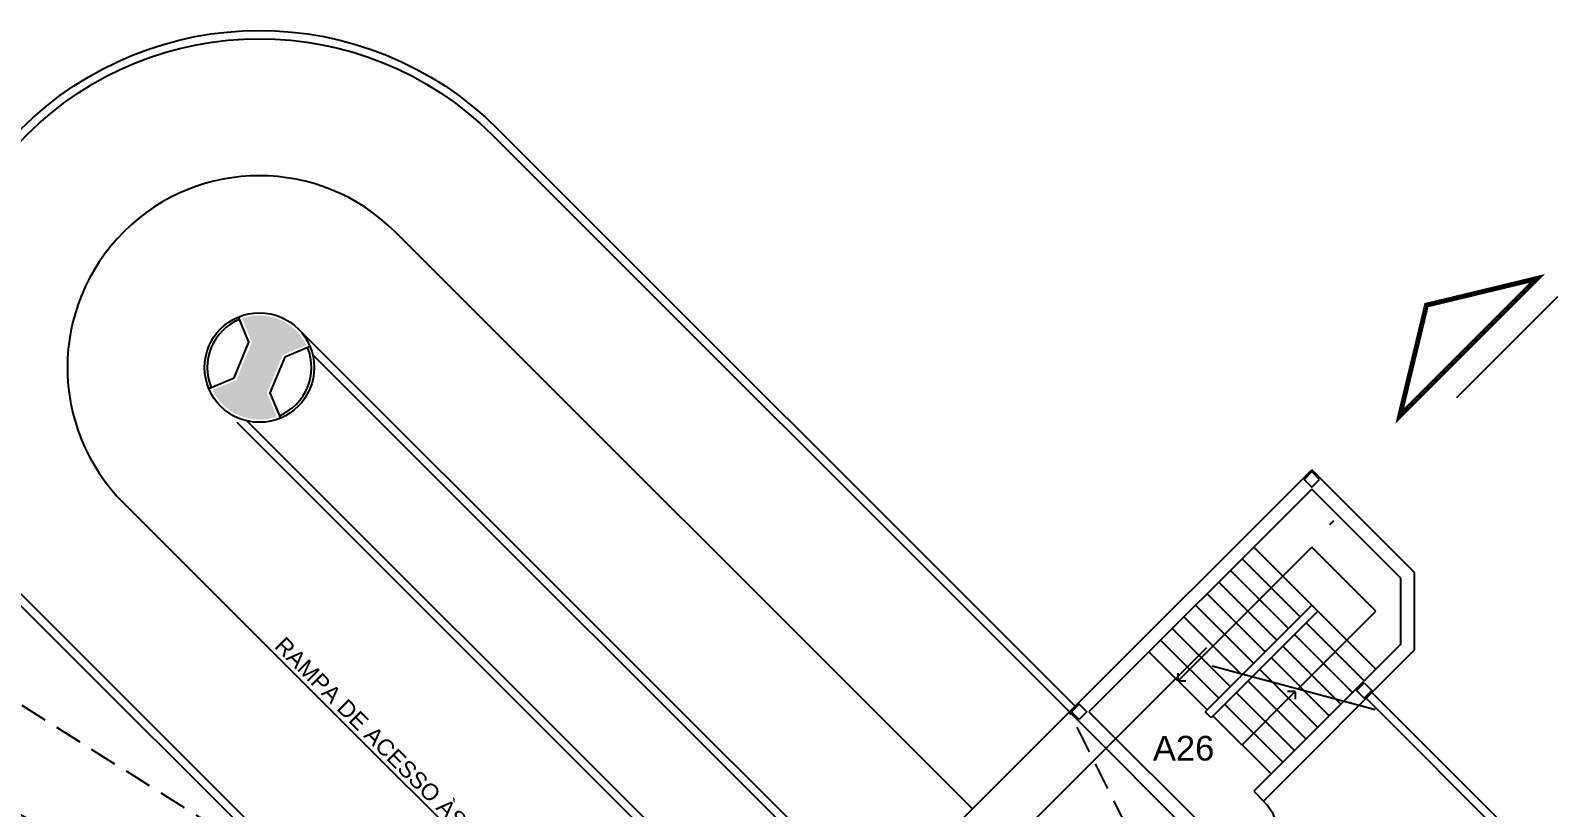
# Model space of a CAD drawing. Extents: x 964 to 1225, y -27 to 210.
# Drawn here: x 1108.24 to 1136.05, y 180.6 to 194.77 of the extents above; entities that cross this region are included whole.
import ezdxf

# ---------------------------------------------------------------- set-up
doc = ezdxf.new("R2010")
doc.units = 0
doc.header["$LTSCALE"] = 2
doc.linetypes.add('DASHDOT2', pattern=[12.7, 6.35, -3.175, 0, -3.175])
doc.linetypes.add('HIDDEN', pattern=[0.375, 0.25, -0.125])
for name, color, linetype in [('06', 6, 'CONTINUOUS'), ('DIVISÓRIAS-ARY', 2, 'CONTINUOUS'), ('HACHURAS-ARY', 9, 'CONTINUOUS'), ('INDIC-CORTE-TBS', 4, 'DASHDOT2'), ('INDICAÇÕES-ARY', 2, 'CONTINUOUS'), ('PAREDE-ALTA-ARY', 1, 'CONTINUOUS'), ('PAREDE-BAIXA-ARY', 2, 'CONTINUOUS'), ('PILAR-RED-ARY', 5, 'CONTINUOUS'), ('PILARES-SECUND-ARY', 5, 'CONTINUOUS'), ('RAMPA-ARY', 2, 'CONTINUOUS'), ('RAMPA-INT-ARY', 7, 'CONTINUOUS'), ('RAMPA-PROJ-ARY', 7, 'HIDDEN'), ('TEXTO-PB-COR-ARY', 12, 'CONTINUOUS')]:
    doc.layers.add(name, color=color, linetype=linetype)
doc.styles.add('ARIAL', font='arial.ttf', dxfattribs={"height": 0.5})

msp = doc.modelspace()

# ---------------------------------------------------------------- hatches: boundary and pattern name
at = {"layer": 'HACHURAS-ARY', "ltscale": 0.5}
msp.add_hatch(color=256, dxfattribs=at).paths.add_polyline_path([(1112.838, 188.854), (1113.271, 189.033, 0.383694), (1112.097, 189.52), (1112.277, 189.086), (1111.99, 188.395), (1111.557, 188.215, 0.383694), (1112.731, 187.729), (1112.551, 188.162)])

# ---------------------------------------------------------------- linework, layer by layer
at = {"layer": '06', "ltscale": 0.5}
for p, q in [((1129.163, 182.906), (1129.163, 183.046)), ((1129.163, 182.906), (1129.303, 182.906)), ((1131.301, 182.71), (1131.161, 182.71)), ((1131.301, 182.71), (1131.301, 182.57))]:
    msp.add_line(p, q, dxfattribs=at)
at = {"layer": 'DIVISÓRIAS-ARY', "color": 7, "ltscale": 0.5}
msp.add_arc((1130.012, 180.007), 1, 316.7191, 45, dxfattribs=at)
at = {"layer": 'INDIC-CORTE-TBS', "ltscale": 0.5}
msp.add_line((1034.687, 88.518), (1136.087, 189.917), dxfattribs=at)
at = {"layer": 'INDIC-CORTE-TBS', "linetype": 'Continuous', "ltscale": 0.5, "const_width": 0.0899}
msp.add_lwpolyline([(1133.206, 187.744), (1133.693, 189.762), (1135.711, 190.249)], close=True, dxfattribs=at)
at = {"layer": 'INDICAÇÕES-ARY', "ltscale": 0.5}
for p, q in [((1129.163, 182.906), (1131.603, 185.345)), ((1132.769, 184.179), (1131.603, 185.345)), ((1131.347, 182.756), (1132.769, 184.179)), ((1131.301, 182.71), (1130.33, 181.739))]:
    msp.add_line(p, q, dxfattribs=at)
at = {"layer": 'INDICAÇÕES-ARY'}
msp.add_line((1132.757, 182.378), (1129.785, 183.174), dxfattribs=at)
at = {"layer": 'PAREDE-ALTA-ARY'}
for p, q in [((1127.183, 182.34), (1131.603, 186.76)), ((1133.477, 184.886), (1131.603, 186.76)), ((1131.603, 186.406), (1127.537, 182.34)), ((1133.227, 184.782), (1131.603, 186.406)), ((1133.227, 183.575), (1133.227, 184.782)), ((1133.477, 183.471), (1133.477, 184.886)), ((1131.603, 184.285), (1129.658, 182.34)), ((1131.709, 184.179), (1129.764, 182.234)), ((1131.709, 184.179), (1131.603, 184.285)), ((1133.227, 183.575), (1130.542, 180.891)), ((1133.477, 183.471), (1130.719, 180.714)), ((1138.143, 177.249), (1132.699, 182.694)), ((1138.037, 177.143), (1132.593, 182.588)), ((1127.183, 182.34), (1129.764, 179.759)), ((1127.537, 182.34), (1129.764, 180.113)), ((1129.764, 182.234), (1129.658, 182.34)), ((1130.542, 180.891), (1130.719, 180.714))]:
    msp.add_line(p, q, dxfattribs=at)
msp.add_arc((1112.414, 188.624), 9.25, 202.2333, 274.5602, dxfattribs=at)
at = {"layer": 'PAREDE-BAIXA-ARY'}
for p, q in [((1112, 187.624), (1122.234, 177.39)), ((1122.34, 177.496), (1112.185, 187.651)), ((1127.183, 182.34), (1123.648, 178.805))]:
    msp.add_line(p, q, dxfattribs=at)
at = {"layer": 'PILAR-RED-ARY'}
msp.add_lwpolyline([(1112.05, 189.502, 0.414214), (1111.536, 188.261, 0.414214)], format="xyb", dxfattribs=at)
for points in [[(1111.49, 188.241), (1111.952, 188.433), (1112.223, 189.086), (1112.031, 189.548)], [(1113.338, 189.007), (1112.876, 188.815), (1112.605, 188.162), (1112.797, 187.7)]]:
    msp.add_lwpolyline(points, dxfattribs=at)
msp.add_circle((1112.414, 188.624), 1, dxfattribs=at)
msp.add_arc((1112.414, 188.624), 0.95, 292.5, 22.5, dxfattribs=at)
at = {"layer": 'PILARES-SECUND-ARY'}
for points in [[(1131.744, 186.583), (1131.603, 186.724), (1131.461, 186.583), (1131.603, 186.441)], [(1132.557, 182.87), (1132.699, 182.729), (1132.557, 182.588), (1132.416, 182.729)], [(1127.36, 182.199), (1127.219, 182.34), (1127.36, 182.482), (1127.502, 182.34)]]:
    msp.add_lwpolyline(points, close=True, dxfattribs=at)
at = {"layer": 'RAMPA-ARY'}
for points in [[(1112.951, 179.39), (1108.065, 184.275, -1), (1116.763, 192.973), (1127.289, 182.446)], [(1113.149, 179.403), (1108.171, 184.382, -1), (1116.657, 192.867), (1127.183, 182.34)]]:
    msp.add_lwpolyline(points, format="xyb", dxfattribs=at)
for points in [[(1113.121, 189.331), (1123.648, 178.805)], [(1123.542, 178.699), (1113.388, 188.853)]]:
    msp.add_lwpolyline(points, dxfattribs=at)
at = {"layer": 'RAMPA-INT-ARY'}
for p, q in [((1131.603, 184.285), (1130.542, 185.345)), ((1131.178, 183.86), (1130.118, 184.921)), ((1131.391, 184.073), (1130.33, 185.133)), ((1130.966, 183.648), (1129.906, 184.709)), ((1130.754, 183.436), (1129.694, 184.497)), ((1130.33, 183.012), (1129.269, 184.073)), ((1130.542, 183.224), (1129.481, 184.285)), ((1131.709, 184.179), (1132.769, 183.118)), ((1130.118, 182.8), (1129.057, 183.86)), ((1131.497, 183.966), (1132.557, 182.906)), ((1129.906, 182.588), (1128.845, 183.648)), ((1131.072, 183.542), (1132.133, 182.482)), ((1131.285, 183.754), (1132.345, 182.694)), ((1129.694, 182.375), (1128.633, 183.436)), ((1130.86, 183.33), (1131.921, 182.269)), ((1130.648, 183.118), (1131.709, 182.057)), ((1130.224, 182.694), (1131.285, 181.633)), ((1130.436, 182.906), (1131.497, 181.845)), ((1130.012, 182.482), (1131.072, 181.421)), ((1129.8, 182.269), (1130.86, 181.209))]:
    msp.add_line(p, q, dxfattribs=at)
msp.add_lwpolyline([(1125.416, 180.572), (1114.889, 191.099, 1), (1109.939, 186.149), (1120.343, 175.745)], format="xyb", dxfattribs=at)
at = {"layer": 'RAMPA-PROJ-ARY'}
for p, q in [((1112.951, 179.39), (1103.852, 185.124)), ((1134.254, 168.198), (1127.183, 182.34))]:
    msp.add_line(p, q, dxfattribs=at)

# ---------------------------------------------------------------- texts
at = {"layer": 'TEXTO-PB-COR-ARY', "style": 'ARIAL'}
msp.add_text('RAMPA DE ACESSO ÀS ARQUIBANCADAS', height=0.3, rotation=315, dxfattribs=at).set_placement((1112.669, 183.525))
msp.add_text('A26', height=0.45, dxfattribs=at).set_placement((1128.705, 181.453))

doc.saveas('drawing.dxf')
